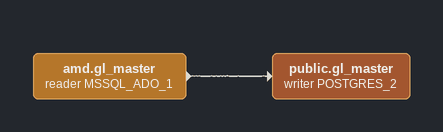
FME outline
amd.gl_master (reader MSSQL_ADO_1)
    -> public.gl_master (writer POSTGRES_2)
public.gl_master (writer POSTGRES_2)
